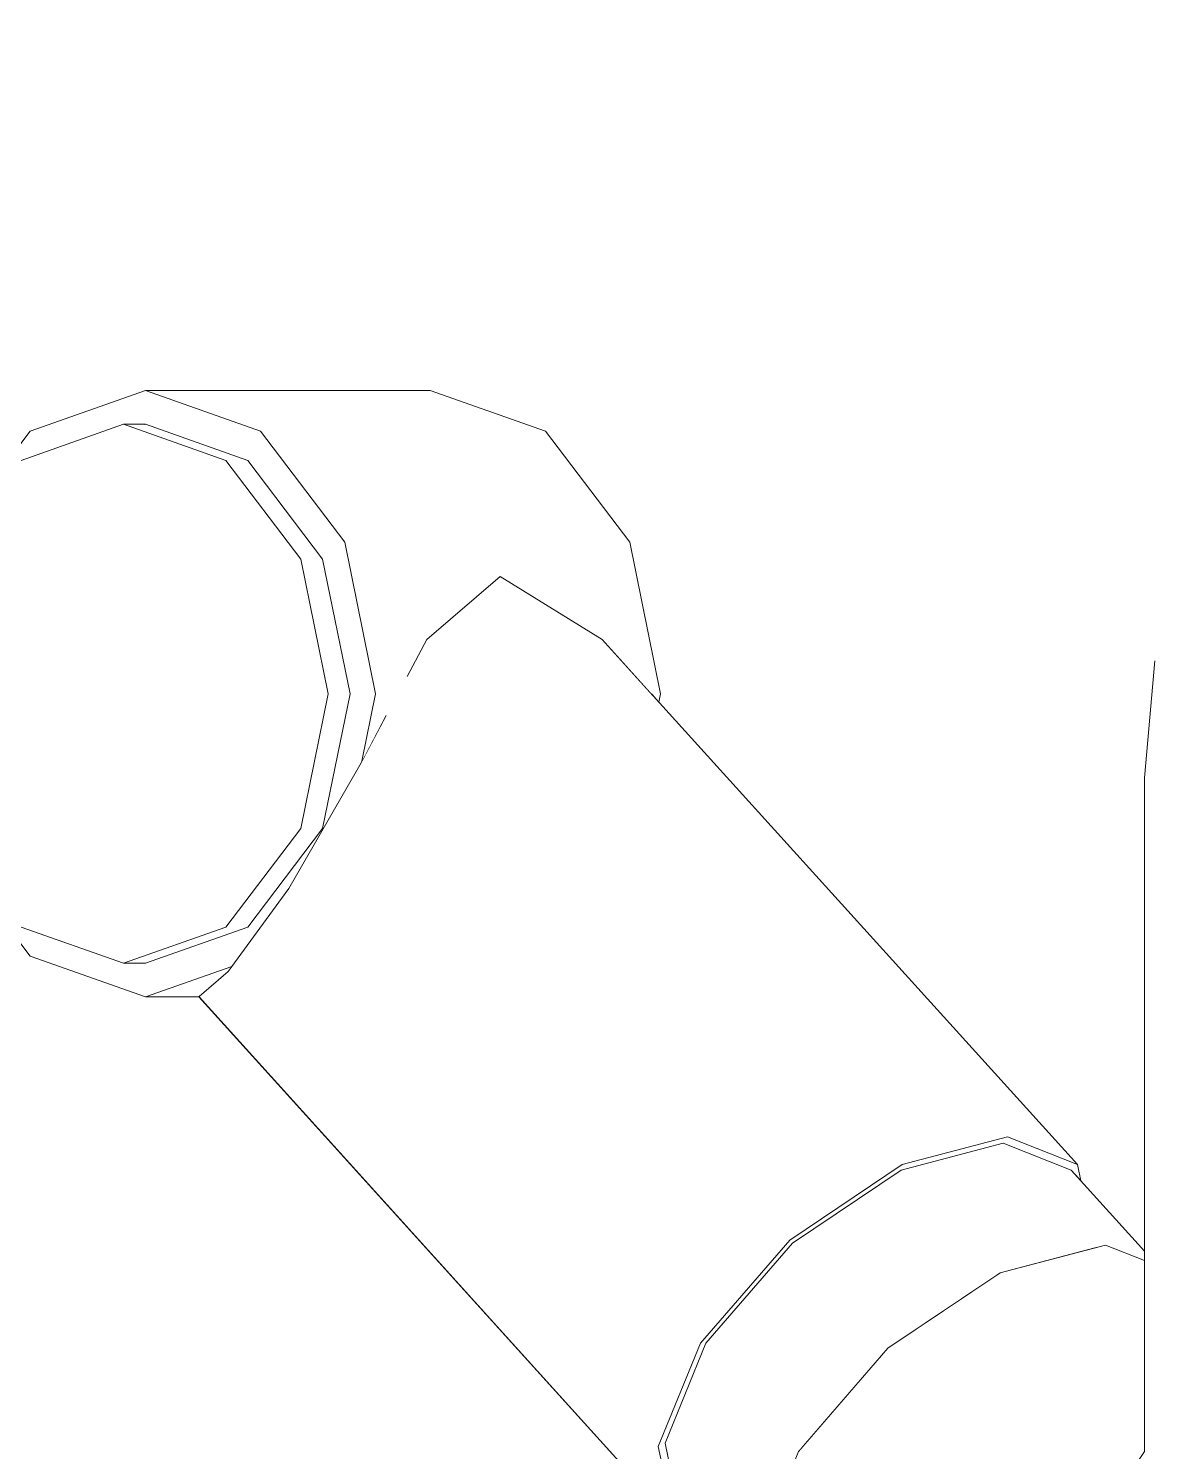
# Model space of a CAD drawing. Header units: millimetres. Extents: x 14397 to 67587, y -11631 to -8348.
# Drawn here: x 54982.21 to 55015.61, y -10503.34 to -10461.09 of the extents above; entities that cross this region are included whole.
import ezdxf

# ---------------------------------------------------------------- set-up
doc = ezdxf.new("R2010")
doc.units = ezdxf.units.MM
doc.header["$MEASUREMENT"] = 0
doc.linetypes.add('Wipeout_Contour', pattern=[1000, 0, -1000])
doc.layers.add('NewA-Ee_25_10-M_WallsInternal', color=7, linetype='Continuous')
doc.layers.add('NewA-Ee_40_20-M_GeneralFFAndEInternalMovable', color=7, linetype='Continuous')

# ---------------------------------------------------------------- blocks, each defined once
blk = doc.blocks.new('Section Elem_94_10', base_point=(69496.177, -115430.841))
at = {"color": 254, "linetype": 'Wipeout_Contour', "lineweight": 0, "ltscale": 7893286.550727231}
blk.add_wipeout([(58399.807, -8735.841), (54396.463, -8735.841), (54396.463, -11630.841), (54615.375, -11630.841), (54615.375, -11620.841), (54620.375, -11620.841), (54620.375, -10905.841), (54585.375, -10905.841), (54585.375, -10880.841), (54720.273, -10880.841), (54720.612, -10878.253), (54721.608, -10875.841), (54723.193, -10873.77), (54725.258, -10872.181), (54727.662, -10871.182), (54730.243, -10870.841), (54793.645, -10870.841), (54793.645, -10840.841), (54794.628, -10840.841), (54794.628, -10829.425), (54792.389, -10828.635), (54789.887, -10825.341), (54788.971, -10820.841), (54789.887, -10816.341), (54791.413, -10814.331), (54791.33, -10814.133), (54771.185, -10771.204), (54771.167, -10771.212), (54770.137, -10771.388), (54769.541, -10771.212), (54619.833, -10452.196), (54619.829, -10451.715), (54620.418, -10451.058), (54620.824, -10450.798), (54596.208, -10398.343), (54596.208, -10398.279), (54595.599, -10398.279), (54594.99, -10398.064), (54594.552, -10397.468), (54594.407, -10396.661), (54594.596, -10395.87), (54606.663, -10381.569), (54607.535, -10377.64), (54610.093, -10374.421), (54613.53, -10373.317), (54616.133, -10373.317), (54617.612, -10373.886), (54619.385, -10373.317), (54621.987, -10373.317), (54625.383, -10374.623), (54627.828, -10377.991), (54628.105, -10379.483), (54633.32, -10380.863), (54634.999, -10381.586), (54635.136, -10381.854), (54975.05, -10471.809), (54975.841, -10471.508), (54982.162, -10473.181), (54982.264, -10473.047), (54985.682, -10471.841), (54994.138, -10471.841), (54997.556, -10473.047), (55000.058, -10476.341), (55000.974, -10480.841), (55000.923, -10481.09), (55013.349, -10494.817), (55013.452, -10495.304), (55015.338, -10497.388), (55015.338, -10483.339), (55015.642, -10479.866), (55016.544, -10476.498), (55018.017, -10473.339), (55020.017, -10470.483), (55022.482, -10468.018), (55025.338, -10466.018), (55028.497, -10464.545), (55031.864, -10463.642), (55035.337, -10463.339), (55036.299, -10463.424), (55038.81, -10463.643), (55042.177, -10464.545), (55045.337, -10466.018), (55048.192, -10468.018), (55050.657, -10470.483), (55052.657, -10473.339), (55054.13, -10476.498), (55055.032, -10479.866), (55055.336, -10483.339), (55055.336, -10503.339), (55069.502, -10524.736), (55079.61, -10548.323), (55085.335, -10573.339), (54985.34, -10573.339), (54991.065, -10548.323), (55001.173, -10524.736), (55008.642, -10513.454), (55004.289, -10508.646), (55004.186, -10508.16), (55001.905, -10505.639), (55001.38, -10505.432), (54987.268, -10489.841), (54985.682, -10489.841), (54982.264, -10488.635), (54979.762, -10485.341), (54979.423, -10483.676), (54974.195, -10482.292), (54972.516, -10481.57), (54972.379, -10481.302), (54632.465, -10391.347), (54631.674, -10391.648), (54626.873, -10390.377), (54629.864, -10397.567), (54629.833, -10398.534), (54629.759, -10398.606), (54797.093, -10800.846), (54797.699, -10801.012), (54802.204, -10811.841), (54804.263, -10811.841), (54807.681, -10813.047), (54810.183, -10816.341), (54811.098, -10820.841), (54810.183, -10825.341), (54807.681, -10828.635), (54805.441, -10829.425), (54805.441, -10840.841), (54806.424, -10840.841), (54806.424, -10870.841), (54869.826, -10870.841), (54872.407, -10871.182), (54874.812, -10872.181), (54876.876, -10873.77), (54878.461, -10875.841), (54879.457, -10878.253), (54879.797, -10880.841), (55644.238, -10880.841), (55644.238, -10730.841), (57044.238, -10730.841), (57044.238, -9530.841), (58103.629, -9530.841), (58103.629, -11630.841), (58399.807, -11630.841)], dxfattribs=at).dxf.layer = 'NewA-Ee_25_10-M_WallsInternal'
blk = doc.blocks.new('Section Elem_105_10', base_point=(69496.177, -115430.841))
at = {"color": 254, "linetype": 'Wipeout_Contour', "lineweight": 0, "ltscale": 224046.753499}
blk.add_wipeout([(55008.944, -10524.736), (55013.112, -10524.736), (55022.327, -10503.339), (55019.887, -10503.339)], dxfattribs=at).dxf.layer = 'NewA-Ee_40_20-M_GeneralFFAndEInternalMovable'
at = {"color": 254, "linetype": 'Wipeout_Contour', "lineweight": 0, "ltscale": 224026.003393}
blk.add_wipeout([(55003.115, -10524.736), (55005.577, -10524.736), (55017.916, -10503.339), (55016.475, -10503.339)], dxfattribs=at).dxf.layer = 'NewA-Ee_40_20-M_GeneralFFAndEInternalMovable'
at = {"color": 254, "linetype": 'Wipeout_Contour', "lineweight": 0, "ltscale": 224035.051498}
blk.add_wipeout([(55017.916, -10503.339), (55005.577, -10524.736), (55008.944, -10524.736), (55019.887, -10503.339)], dxfattribs=at).dxf.layer = 'NewA-Ee_40_20-M_GeneralFFAndEInternalMovable'
at = {"color": 254, "linetype": 'Wipeout_Contour', "lineweight": 0, "ltscale": 224029.014934}
blk.add_wipeout([(55015.338, -10503.339), (55015.607, -10503.339), (55015.607, -10483.339), (55015.338, -10483.339)], dxfattribs=at).dxf.layer = 'NewA-Ee_40_20-M_GeneralFFAndEInternalMovable'
at = {"color": 254, "linetype": 'Wipeout_Contour', "lineweight": 0, "ltscale": 280013.088056}
blk.add_wipeout([(55003.814, -10506.403), (55009.298, -10512.462), (55010.571, -10510.54), (55010.888, -10509.767), (55005.07, -10503.339)], dxfattribs=at).dxf.layer = 'NewA-Ee_40_20-M_GeneralFFAndEInternalMovable'
at = {"color": 254, "linetype": 'Wipeout_Contour', "lineweight": 0, "ltscale": 224020.8065}
blk.add_wipeout([(55015.642, -10479.866), (55015.338, -10483.339), (55015.607, -10483.339), (55015.907, -10479.866)], dxfattribs=at).dxf.layer = 'NewA-Ee_40_20-M_GeneralFFAndEInternalMovable'
at = {"color": 254, "linetype": 'Wipeout_Contour', "lineweight": 0, "ltscale": 280029.512863}
blk.add_wipeout([(55007.72, -10500.274), (55013.291, -10506.43), (55015.338, -10503.339), (55015.338, -10502.765), (55011.054, -10498.031)], dxfattribs=at).dxf.layer = 'NewA-Ee_40_20-M_GeneralFFAndEInternalMovable'
at = {"layer": 'NewA-Ee_40_20-M_GeneralFFAndEInternalMovable', "color": 6, "linetype": 'Continuous', "lineweight": 13}
blk.add_line((55015.642, -10479.866), (55015.338, -10483.339), dxfattribs=at)
at = {"color": 254, "linetype": 'Wipeout_Contour', "lineweight": 0, "ltscale": 280019.44388}
blk.add_wipeout([(55005.07, -10503.339), (55010.888, -10509.767), (55011.72, -10508.804), (55013.291, -10506.43), (55007.72, -10500.274)], dxfattribs=at).dxf.layer = 'NewA-Ee_40_20-M_GeneralFFAndEInternalMovable'
at = {"color": 254, "linetype": 'Wipeout_Contour', "lineweight": 0, "ltscale": 223993.086458}
blk.add_wipeout([(55004.89, -10497.156), (55002.323, -10500.125), (55005.149, -10503.247), (55007.716, -10500.278)], dxfattribs=at).dxf.layer = 'NewA-Ee_40_20-M_GeneralFFAndEInternalMovable'
at = {"color": 254, "linetype": 'Wipeout_Contour', "lineweight": 0, "ltscale": 895987.978189}
blk.add_wipeout([(55000.905, -10503.189), (55001.38, -10505.432), (55001.905, -10505.639), (55001.567, -10505.266), (55001.107, -10503.093), (55002.323, -10500.125), (55004.89, -10497.156), (55008.12, -10494.983), (55011.148, -10494.188), (55013.162, -10494.983), (55013.452, -10495.304), (55013.349, -10494.817), (55011.27, -10493.996), (55008.145, -10494.817), (55004.81, -10497.061), (55002.16, -10500.125)], dxfattribs=at).dxf.layer = 'NewA-Ee_40_20-M_GeneralFFAndEInternalMovable'
at = {"color": 254, "linetype": 'Wipeout_Contour', "lineweight": 0, "ltscale": 224026.640894}
blk.add_wipeout([(55014.179, -10497.21), (55011.054, -10498.031), (55015.338, -10502.765), (55015.338, -10498.491)], dxfattribs=at).dxf.layer = 'NewA-Ee_40_20-M_GeneralFFAndEInternalMovable'
at = {"color": 254, "linetype": 'Wipeout_Contour', "lineweight": 0, "ltscale": 224002.548543}
blk.add_wipeout([(55004.89, -10497.156), (55007.72, -10500.274), (55010.945, -10498.104), (55008.12, -10494.983)], dxfattribs=at).dxf.layer = 'NewA-Ee_40_20-M_GeneralFFAndEInternalMovable'
at = {"color": 254, "linetype": 'Wipeout_Contour', "lineweight": 0, "ltscale": 168022.208682}
blk.add_wipeout([(55014.179, -10497.21), (55015.338, -10498.491), (55015.338, -10497.668)], dxfattribs=at).dxf.layer = 'NewA-Ee_40_20-M_GeneralFFAndEInternalMovable'
at = {"color": 254, "linetype": 'Wipeout_Contour', "lineweight": 0, "ltscale": 336036.774643}
blk.add_wipeout([(55013.162, -10494.983), (55011.148, -10494.188), (55013.941, -10497.273), (55014.179, -10497.21), (55015.338, -10497.668), (55015.338, -10497.388)], dxfattribs=at).dxf.layer = 'NewA-Ee_40_20-M_GeneralFFAndEInternalMovable'
at = {"color": 254, "linetype": 'Wipeout_Contour', "lineweight": 0, "ltscale": 279986.296935}
blk.add_wipeout([(55001.107, -10503.093), (55003.904, -10506.183), (55005.07, -10503.339), (55005.149, -10503.247), (55002.323, -10500.125)], dxfattribs=at).dxf.layer = 'NewA-Ee_40_20-M_GeneralFFAndEInternalMovable'
at = {"layer": 'NewA-Ee_40_20-M_GeneralFFAndEInternalMovable', "color": 6, "linetype": 'Continuous', "lineweight": 13}
for p, q in [((55015.338, -10483.339), (55015.338, -10503.339)), ((55015.338, -10497.668), (55014.179, -10497.21)), ((55007.72, -10500.274), (55005.07, -10503.339))]:
    blk.add_line(p, q, dxfattribs=at)
at = {"color": 254, "linetype": 'Wipeout_Contour', "lineweight": 0, "ltscale": 223950.720128}
blk.add_wipeout([(54988.141, -10489.088), (55000.905, -10503.189), (55002.16, -10500.125), (54989.942, -10486.626)], dxfattribs=at).dxf.layer = 'NewA-Ee_40_20-M_GeneralFFAndEInternalMovable'
at = {"color": 254, "linetype": 'Wipeout_Contour', "lineweight": 0, "ltscale": 280017.558698}
blk.add_wipeout([(55008.12, -10494.983), (55010.945, -10498.104), (55011.054, -10498.031), (55013.941, -10497.273), (55011.148, -10494.188)], dxfattribs=at).dxf.layer = 'NewA-Ee_40_20-M_GeneralFFAndEInternalMovable'
at = {"layer": 'NewA-Ee_40_20-M_GeneralFFAndEInternalMovable', "color": 6, "linetype": 'Continuous', "lineweight": 13}
for p, q in [((55014.179, -10497.21), (55011.054, -10498.031)), ((55011.054, -10498.031), (55007.72, -10500.274))]:
    blk.add_line(p, q, dxfattribs=at)
at = {"color": 254, "linetype": 'Wipeout_Contour', "lineweight": 0, "ltscale": 279985.901189}
blk.add_wipeout([(55003.904, -10506.183), (55001.107, -10503.093), (55001.567, -10505.266), (55004.186, -10508.16), (55003.814, -10506.403)], dxfattribs=at).dxf.layer = 'NewA-Ee_40_20-M_GeneralFFAndEInternalMovable'
at = {"layer": 'NewA-Ee_40_20-M_GeneralFFAndEInternalMovable', "color": 6, "linetype": 'Continuous', "lineweight": 13}
blk.add_line((55005.07, -10503.339), (55003.814, -10506.403), dxfattribs=at)
at = {"color": 254, "linetype": 'Wipeout_Contour', "lineweight": 0, "ltscale": 279928.27723}
blk.add_wipeout([(54987.323, -10489.793), (54987.278, -10489.852), (55001.38, -10505.432), (55000.905, -10503.189), (54988.141, -10489.088)], dxfattribs=at).dxf.layer = 'NewA-Ee_40_20-M_GeneralFFAndEInternalMovable'
at = {"layer": 'NewA-Ee_40_20-M_GeneralFFAndEInternalMovable', "color": 6, "linetype": 'Continuous', "lineweight": 13}
for p, q in [((55000.905, -10503.189), (55001.38, -10505.432)), ((55001.107, -10503.093), (55001.567, -10505.266)), ((55015.338, -10503.339), (55001.173, -10524.736))]:
    blk.add_line(p, q, dxfattribs=at)
at = {"color": 254, "linetype": 'Wipeout_Contour', "lineweight": 0, "ltscale": 391913.978831}
blk.add_wipeout([(54992.047, -10482.959), (55004.81, -10497.061), (55008.145, -10494.817), (54994.033, -10479.226), (54993.519, -10480.193), (54993.4, -10480.841), (54992.746, -10481.644)], dxfattribs=at).dxf.layer = 'NewA-Ee_40_20-M_GeneralFFAndEInternalMovable'
at = {"color": 254, "linetype": 'Wipeout_Contour', "lineweight": 0, "ltscale": 223956.183481}
blk.add_wipeout([(54992.047, -10482.959), (54989.942, -10486.626), (55002.16, -10500.125), (55004.81, -10497.061)], dxfattribs=at).dxf.layer = 'NewA-Ee_40_20-M_GeneralFFAndEInternalMovable'
at = {"layer": 'NewA-Ee_40_20-M_GeneralFFAndEInternalMovable', "color": 6, "linetype": 'Continuous', "lineweight": 13}
for p, q in [((55004.81, -10497.061), (55002.16, -10500.125)), ((55004.89, -10497.156), (55002.323, -10500.125)), ((55002.16, -10500.125), (55000.905, -10503.189)), ((55002.323, -10500.125), (55001.107, -10503.093))]:
    blk.add_line(p, q, dxfattribs=at)
at = {"color": 254, "linetype": 'Wipeout_Contour', "lineweight": 0, "ltscale": 223982.654864}
blk.add_wipeout([(54999.237, -10479.226), (54996.215, -10477.363), (55011.27, -10493.996), (55013.349, -10494.817)], dxfattribs=at).dxf.layer = 'NewA-Ee_40_20-M_GeneralFFAndEInternalMovable'
at = {"color": 254, "linetype": 'Wipeout_Contour', "lineweight": 0, "ltscale": 223921.716204}
blk.add_wipeout([(54990.944, -10484.841), (54990.293, -10484.841), (54988.069, -10487.769), (54988.72, -10487.769)], dxfattribs=at).dxf.layer = 'NewA-Ee_40_20-M_GeneralFFAndEInternalMovable'
at = {"layer": 'NewA-Ee_40_20-M_GeneralFFAndEInternalMovable', "color": 6, "linetype": 'Continuous', "lineweight": 13}
for p, q in [((55013.162, -10494.983), (55015.338, -10497.388)), ((55013.452, -10495.304), (55013.349, -10494.817))]:
    blk.add_line(p, q, dxfattribs=at)
at = {"color": 254, "linetype": 'Wipeout_Contour', "lineweight": 0, "ltscale": 223972.538815}
blk.add_wipeout([(54994.033, -10479.226), (55008.145, -10494.817), (55011.27, -10493.996), (54996.215, -10477.363)], dxfattribs=at).dxf.layer = 'NewA-Ee_40_20-M_GeneralFFAndEInternalMovable'
at = {"color": 254, "linetype": 'Wipeout_Contour', "lineweight": 0, "ltscale": 223912.87723}
blk.add_wipeout([(54985.682, -10488.841), (54988.72, -10487.769), (54988.069, -10487.769), (54985.031, -10488.841)], dxfattribs=at).dxf.layer = 'NewA-Ee_40_20-M_GeneralFFAndEInternalMovable'
at = {"layer": 'NewA-Ee_40_20-M_GeneralFFAndEInternalMovable', "color": 6, "linetype": 'Continuous', "lineweight": 13}
for p, q in [((55011.148, -10494.188), (55008.12, -10494.983)), ((55011.27, -10493.996), (55008.145, -10494.817)), ((55013.162, -10494.983), (55011.148, -10494.188)), ((55013.349, -10494.817), (55011.27, -10493.996)), ((55008.145, -10494.817), (55004.81, -10497.061)), ((55008.12, -10494.983), (55004.89, -10497.156))]:
    blk.add_line(p, q, dxfattribs=at)
at = {"color": 254, "linetype": 'Wipeout_Contour', "lineweight": 0, "ltscale": 559857.315337}
blk.add_wipeout([(55000.058, -10476.341), (54991.602, -10476.341), (54992.517, -10480.841), (54993.4, -10480.841), (54993.519, -10480.193), (54994.033, -10479.226), (54996.215, -10477.363), (54999.237, -10479.226), (55000.698, -10480.841), (55000.974, -10480.841)], dxfattribs=at).dxf.layer = 'NewA-Ee_40_20-M_GeneralFFAndEInternalMovable'
at = {"color": 254, "linetype": 'Wipeout_Contour', "lineweight": 0, "ltscale": 279893.892819}
blk.add_wipeout([(54988.254, -10488.934), (54985.682, -10489.841), (54987.286, -10489.841), (54987.323, -10489.793), (54988.141, -10489.088)], dxfattribs=at).dxf.layer = 'NewA-Ee_40_20-M_GeneralFFAndEInternalMovable'
at = {"layer": 'NewA-Ee_40_20-M_GeneralFFAndEInternalMovable', "color": 6, "linetype": 'Continuous', "lineweight": 13}
for p, q in [((54996.215, -10477.363), (54994.033, -10479.226)), ((54999.237, -10479.226), (54996.215, -10477.363)), ((54994.033, -10479.226), (54993.449, -10480.324)), ((54988.141, -10489.088), (54987.283, -10489.828)), ((54985.682, -10489.841), (54987.299, -10489.841)), ((54987.268, -10489.841), (55001.38, -10505.432))]:
    blk.add_line(p, q, dxfattribs=at)
at = {"color": 254, "linetype": 'Wipeout_Contour', "lineweight": 0, "ltscale": 223925.089614}
blk.add_wipeout([(54991.107, -10480.841), (54990.293, -10484.841), (54990.944, -10484.841), (54991.758, -10480.841)], dxfattribs=at).dxf.layer = 'NewA-Ee_40_20-M_GeneralFFAndEInternalMovable'
at = {"color": 254, "linetype": 'Wipeout_Contour', "lineweight": 0, "ltscale": 223930.746451}
blk.add_wipeout([(54992.111, -10482.839), (54992.746, -10481.644), (54993.4, -10480.841), (54992.517, -10480.841)], dxfattribs=at).dxf.layer = 'NewA-Ee_40_20-M_GeneralFFAndEInternalMovable'
at = {"color": 254, "linetype": 'Wipeout_Contour', "lineweight": 0, "ltscale": 167971.332713}
blk.add_wipeout([(55000.698, -10480.841), (55000.923, -10481.09), (55000.974, -10480.841)], dxfattribs=at).dxf.layer = 'NewA-Ee_40_20-M_GeneralFFAndEInternalMovable'
at = {"layer": 'NewA-Ee_40_20-M_GeneralFFAndEInternalMovable', "color": 6, "linetype": 'Continuous', "lineweight": 13}
for p, q in [((54999.237, -10479.226), (55013.349, -10494.817)), ((54992.517, -10480.841), (54992.111, -10482.839)), ((55000.974, -10480.841), (55000.923, -10481.09)), ((54992.833, -10481.482), (54992.047, -10482.959))]:
    blk.add_line(p, q, dxfattribs=at)
at = {"color": 254, "linetype": 'Wipeout_Contour', "lineweight": 0, "ltscale": 223922.094049}
blk.add_wipeout([(54991.758, -10480.841), (54990.944, -10476.841), (54990.293, -10476.841), (54991.107, -10480.841)], dxfattribs=at).dxf.layer = 'NewA-Ee_40_20-M_GeneralFFAndEInternalMovable'
at = {"color": 254, "linetype": 'Wipeout_Contour', "lineweight": 0, "ltscale": 671700.119437}
blk.add_wipeout([(54990.293, -10484.841), (54991.107, -10480.841), (54990.293, -10476.841), (54988.069, -10473.913), (54985.031, -10472.841), (54981.993, -10473.913), (54979.769, -10476.841), (54978.955, -10480.841), (54979.769, -10484.841), (54981.993, -10487.769), (54985.031, -10488.841), (54988.069, -10487.769)], dxfattribs=at).dxf.layer = 'NewA-Ee_40_20-M_GeneralFFAndEInternalMovable'
at = {"layer": 'NewA-Ee_40_20-M_GeneralFFAndEInternalMovable', "color": 6, "linetype": 'Continuous', "lineweight": 13}
for p, q in [((54979.762, -10476.341), (54982.264, -10473.047)), ((54991.107, -10480.841), (54990.293, -10484.841)), ((54991.758, -10480.841), (54990.944, -10484.841)), ((54992.047, -10482.959), (54989.942, -10486.626)), ((54990.293, -10484.841), (54988.069, -10487.769)), ((54990.944, -10484.841), (54988.72, -10487.769)), ((54982.264, -10488.635), (54979.762, -10485.341)), ((54989.942, -10486.626), (54988.141, -10489.088)), ((54985.031, -10488.841), (54981.993, -10487.769)), ((54988.069, -10487.769), (54985.031, -10488.841)), ((54988.72, -10487.769), (54985.682, -10488.841)), ((54985.682, -10489.841), (54982.264, -10488.635)), ((54985.031, -10488.841), (54985.682, -10488.841)), ((54985.682, -10488.841), (54985.667, -10488.836)), ((54988.254, -10488.934), (54985.682, -10489.841))]:
    blk.add_line(p, q, dxfattribs=at)
at = {"color": 254, "linetype": 'Wipeout_Contour', "lineweight": 0, "ltscale": 223913.531959}
blk.add_wipeout([(54990.293, -10476.841), (54990.944, -10476.841), (54988.72, -10473.913), (54988.069, -10473.913)], dxfattribs=at).dxf.layer = 'NewA-Ee_40_20-M_GeneralFFAndEInternalMovable'
at = {"layer": 'NewA-Ee_40_20-M_GeneralFFAndEInternalMovable', "color": 6, "linetype": 'Continuous', "lineweight": 13}
for p, q in [((54990.293, -10476.841), (54991.107, -10480.841)), ((54990.944, -10476.841), (54991.758, -10480.841))]:
    blk.add_line(p, q, dxfattribs=at)
at = {"color": 254, "linetype": 'Wipeout_Contour', "lineweight": 0, "ltscale": 223901.696864}
blk.add_wipeout([(54988.069, -10473.913), (54988.72, -10473.913), (54985.682, -10472.841), (54985.031, -10472.841)], dxfattribs=at).dxf.layer = 'NewA-Ee_40_20-M_GeneralFFAndEInternalMovable'
at = {"color": 254, "linetype": 'Wipeout_Contour', "lineweight": 0, "ltscale": 223932.951586}
blk.add_wipeout([(54989.1, -10473.047), (54991.602, -10476.341), (55000.058, -10476.341), (54997.556, -10473.047)], dxfattribs=at).dxf.layer = 'NewA-Ee_40_20-M_GeneralFFAndEInternalMovable'
at = {"layer": 'NewA-Ee_40_20-M_GeneralFFAndEInternalMovable', "color": 6, "linetype": 'Continuous', "lineweight": 13}
for p, q in [((54981.993, -10473.913), (54985.031, -10472.841)), ((54988.069, -10473.913), (54990.293, -10476.841)), ((54988.72, -10473.913), (54990.944, -10476.841)), ((54991.602, -10476.341), (54992.517, -10480.841)), ((55000.058, -10476.341), (55000.974, -10480.841))]:
    blk.add_line(p, q, dxfattribs=at)
at = {"color": 254, "linetype": 'Wipeout_Contour', "lineweight": 0, "ltscale": 223919.637295}
blk.add_wipeout([(54985.682, -10471.841), (54989.1, -10473.047), (54997.556, -10473.047), (54994.138, -10471.841)], dxfattribs=at).dxf.layer = 'NewA-Ee_40_20-M_GeneralFFAndEInternalMovable'
at = {"layer": 'NewA-Ee_40_20-M_GeneralFFAndEInternalMovable', "color": 6, "linetype": 'Continuous', "lineweight": 13}
for p, q in [((54982.264, -10473.047), (54985.682, -10471.841)), ((54985.682, -10471.841), (54989.1, -10473.047)), ((54985.682, -10471.841), (54994.138, -10471.841)), ((54994.138, -10471.841), (54997.556, -10473.047)), ((54985.031, -10472.841), (54988.069, -10473.913)), ((54985.031, -10472.841), (54985.682, -10472.841)), ((54985.667, -10472.846), (54985.682, -10472.841)), ((54985.682, -10472.841), (54988.72, -10473.913)), ((54989.1, -10473.047), (54991.602, -10476.341)), ((54997.556, -10473.047), (55000.058, -10476.341))]:
    blk.add_line(p, q, dxfattribs=at)

msp = doc.modelspace()

# ---------------------------------------------------------------- block references
at = {"layer": 'NewA-Ee_25_10-M_WallsInternal', "lineweight": 0}
msp.add_blockref('Section Elem_94_10', (69496.177, -115430.841), dxfattribs=at)

# ---------------------------------------------------------------- next in the draw order: block references
at = {"layer": 'NewA-Ee_40_20-M_GeneralFFAndEInternalMovable', "lineweight": 0}
msp.add_blockref('Section Elem_105_10', (69496.177, -115430.841), dxfattribs=at)

doc.saveas('drawing.dxf')
